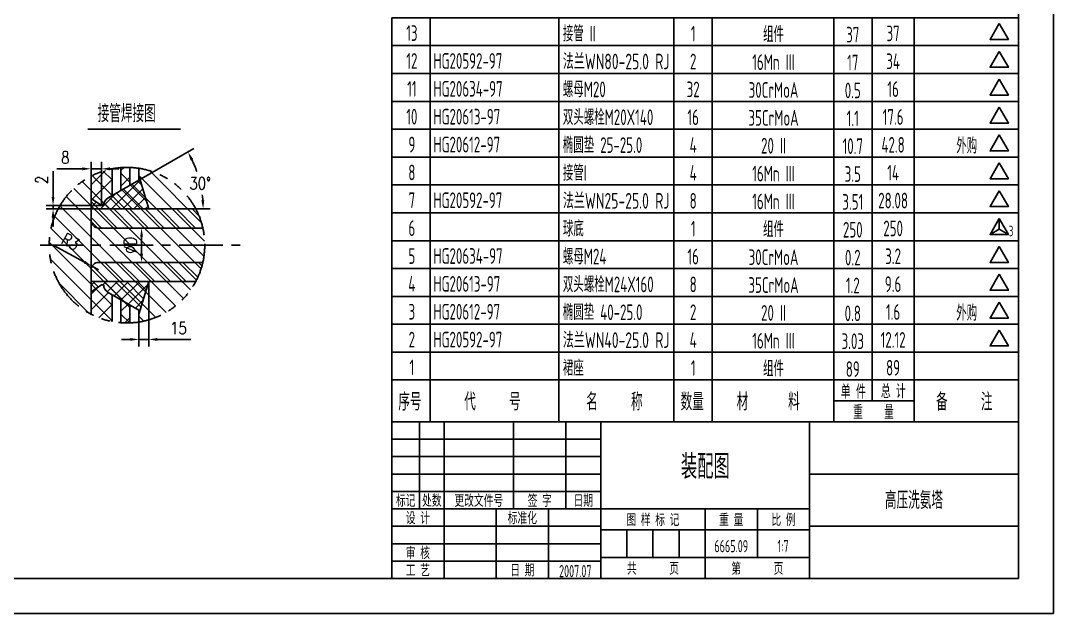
# Model space of a CAD drawing. Header units: millimetres. Extents: x -175 to 3983, y -70 to 5817.
# Drawn here: x 1907 to 3983, y -70 to 1121 of the extents above; entities that cross this region are included whole.
import ezdxf
from ezdxf.enums import TextEntityAlignment as Align

# ---------------------------------------------------------------- set-up
doc = ezdxf.new("R2010")
doc.units = ezdxf.units.MM
doc.header["$LTSCALE"] = 70
doc.linetypes.add('CENTER', pattern=[2, 1.25, -0.25, 0.25, -0.25])
doc.linetypes.add('PHANTOM', pattern=[2.5, 1.25, -0.25, 0.25, -0.25, 0.25, -0.25])
for name, color, linetype in [('1轮廓实线层', 7, 'Continuous'), ('2细线层', 4, 'Continuous'), ('3中心线层', 1, 'CENTER'), ('5剖面线层', 2, 'Continuous'), ('6文字层', 3, 'Continuous'), ('7标注层', 4, 'Continuous'), ('9双点划线层', 6, 'PHANTOM'), ('图框层', 7, 'Continuous')]:
    doc.layers.add(name, color=color, linetype=linetype)
doc.styles.add('PC_TEXTSTYLE', font='isocp.shx', dxfattribs={"width": 0.8, "bigfont": 'hzfs.shx'})
doc.styles.add('TH_GBDIM', font='romans.shx', dxfattribs={"width": 0.8, "bigfont": 'gbcbig.shx'})
doc.dimstyles.new('TH_GBDIM', dxfattribs={"dimscale": 7, "dimtxt": 3.5, "dimasz": 2.5, "dimexe": 2, "dimexo": 0, "dimgap": 1.5, "dimtad": 1, "dimdec": 1, "dimzin": 0, "dimdsep": 46, "dimtxsty": 'TH_GBDIM', "dimcen": 2.5, "dimclrd": 130, "dimclre": 130, "dimclrt": 3, "dimadec": 0, "dimazin": 0, "dimtfac": 0.714286, "dimtdec": 1, "dimtmove": 0, "dimatfit": 3, "dimfxl": 0, "dimtzin": 0, "dimlwd": -1, "dimlwe": -1, "dimarcsym": 0})

# ---------------------------------------------------------------- blocks, each defined once
blk = doc.blocks.new('*D34')
at = {"layer": '7标注层', "color": 130}
for p, q in [((1973.3, 669.3), (2035, 635.9)), ((2063.6, 620.4), (2050.4, 627.6))]:
    blk.add_line(p, q, dxfattribs=at)
blk.add_solid([(2036.4, 638.5), (2033.7, 633.3), (2050.4, 627.6)], dxfattribs=at)
at = {"layer": 'Defpoints', "color": 0}
for p in [(2050.4, 627.6), (2063.6, 620.4)]:
    blk.add_point(p, dxfattribs=at)
at = {"layer": '7标注层', "color": 3, "insert": (2007.3, 676.8), "char_height": 24.5, "attachment_point": 5, "rotation": 331.5969, "style": 'TH_GBDIM'}
blk.add_mtext('R3{}{}', dxfattribs=at)
blk = doc.blocks.new('*D35')
at = {"layer": '7标注层', "color": 130}
for p, q in [((2128.6, 704.4), (2164, 704.4)), ((2150, 652.9), (2150, 686.9)), ((2128.6, 635.4), (2164, 635.4))]:
    blk.add_line(p, q, dxfattribs=at)
for points in [[(2147.1, 686.9), (2152.9, 686.9), (2150, 704.4)], [(2147.1, 652.9), (2152.9, 652.9), (2150, 635.4)]]:
    blk.add_solid(points, dxfattribs=at)
at = {"layer": 'Defpoints', "color": 0}
for p in [(2128.6, 704.4), (2150, 704.4), (2128.6, 635.4)]:
    blk.add_point(p, dxfattribs=at)
at = {"layer": '7标注层', "color": 3, "insert": (2127.3, 669.9), "char_height": 24.5, "attachment_point": 5, "rotation": 90, "style": 'TH_GBDIM'}
blk.add_mtext('%%cD{}{}', dxfattribs=at)
blk = doc.blocks.new('*D36')
at = {"layer": '7标注层', "color": 130}
for p, q in [((1972.1, 766.9), (1972.1, 818.5)), ((2069.2, 749.4), (1958.1, 749.4)), ((1972.1, 742.7), (1972.1, 749.4)), ((2048.6, 742.7), (1958.1, 742.7)), ((1972.1, 725.2), (1972.1, 707.7))]:
    blk.add_line(p, q, dxfattribs=at)
for points in [[(1969.1, 766.9), (1975, 766.9), (1972.1, 749.4)], [(1969.1, 725.2), (1975, 725.2), (1972.1, 742.7)]]:
    blk.add_solid(points, dxfattribs=at)
at = {"layer": 'Defpoints', "color": 0}
for p in [(1972.1, 749.4), (2069.2, 749.4), (2048.6, 742.7)]:
    blk.add_point(p, dxfattribs=at)
at = {"layer": '7标注层', "color": 3, "insert": (1949.3, 801.4), "char_height": 24.5, "attachment_point": 5, "rotation": 90, "style": 'TH_GBDIM'}
blk.add_mtext('2{}{}', dxfattribs=at)
blk = doc.blocks.new('*D73')
at = {"layer": '7标注层', "color": 130}
for p, q in [((2048.6, 749.4), (2048.6, 837.4)), ((2069.2, 749.4), (2069.2, 837.4)), ((2031.1, 823.4), (1979.6, 823.4)), ((2069.2, 823.4), (2048.6, 823.4)), ((2086.7, 823.4), (2104.2, 823.4))]:
    blk.add_line(p, q, dxfattribs=at)
for points in [[(2031.1, 826.4), (2031.1, 820.5), (2048.6, 823.4)], [(2086.7, 826.4), (2086.7, 820.5), (2069.2, 823.4)]]:
    blk.add_solid(points, dxfattribs=at)
at = {"layer": 'Defpoints', "color": 0}
for p in [(2048.6, 823.4), (2048.6, 749.4), (2069.2, 749.4)]:
    blk.add_point(p, dxfattribs=at)
at = {"layer": '7标注层', "color": 3, "insert": (1996.6, 846.2), "char_height": 24.5, "attachment_point": 5, "style": 'TH_GBDIM'}
blk.add_mtext('8{}{}', dxfattribs=at)
blk = doc.blocks.new('*D74')
at = {"layer": '7标注层', "color": 130}
for p, q in [((2144.6, 800.5), (2255.2, 864.4)), ((2259, 742.7), (2287.8, 742.7))]:
    blk.add_line(p, q, dxfattribs=at)
for start, end in [(19.1089, 25.6263), (4.3737, 7.0682)]:
    blk.add_arc((2044.5, 742.7), 229.3, start, end, dxfattribs=at)
for points in [[(2248.6, 840.5), (2253.8, 843.2), (2243.1, 857.4)], [(2276, 760.3), (2270.2, 760.1), (2273.8, 742.7)]]:
    blk.add_solid(points, dxfattribs=at)
at = {"layer": 'Defpoints', "color": 0}
for p in [(2259.9, 821.1), (2144.6, 800.5), (2082.7, 764.8), (2048.6, 742.7), (2259, 742.7)]:
    blk.add_point(p, dxfattribs=at)
at = {"layer": '7标注层', "color": 3, "insert": (2267.9, 794.4), "char_height": 24.5, "attachment_point": 5, "style": 'TH_GBDIM'}
blk.add_mtext('30°{}{}', dxfattribs=at)
blk = doc.blocks.new('*D75')
at = {"layer": '7标注层', "color": 130}
for p, q in [((2164.3, 597.2), (2164.3, 466.5)), ((2144.6, 531.4), (2144.6, 466.5)), ((2127.1, 480.5), (2109.6, 480.5)), ((2144.6, 480.5), (2164.3, 480.5)), ((2181.8, 480.5), (2249.2, 480.5))]:
    blk.add_line(p, q, dxfattribs=at)
for points in [[(2127.1, 483.5), (2127.1, 477.6), (2144.6, 480.5)], [(2181.8, 483.5), (2181.8, 477.6), (2164.3, 480.5)]]:
    blk.add_solid(points, dxfattribs=at)
at = {"layer": 'Defpoints', "color": 0}
for p in [(2164.3, 597.2), (2144.6, 531.4), (2164.3, 480.5)]:
    blk.add_point(p, dxfattribs=at)
at = {"layer": '7标注层', "color": 3, "insert": (2224.2, 503.3), "char_height": 24.5, "attachment_point": 5, "style": 'TH_GBDIM'}
blk.add_mtext('15{}{}', dxfattribs=at)
blk = doc.blocks.new('PC_TITLE_BLOCK')
at = {"layer": '1轮廓实线层'}
for p, q in [((0, 45), (-180, 45)), ((-180, 0), (-180, 45)), ((-172, 20), (-172, 45)), ((-165, 20), (-165, 45)), ((-145, 20), (-145, 45)), ((-130, 20), (-130, 45)), ((-120, 0), (-120, 45)), ((-60, 30), (0, 30)), ((-180, 20), (-60, 20)), ((-165, 0), (-165, 20)), ((-150, 0), (-150, 20)), ((-135, 0), (-135, 20)), ((-60, 15), (0, 15)), ((-180, 0), (0, 0))]:
    blk.add_line(p, q, dxfattribs=at)
at = {"layer": '1轮廓实线层', "color": 7}
for p, q in [((-60, 0), (-60, 45)), ((-180, 25), (-120, 25))]:
    blk.add_line(p, q, dxfattribs=at)
at = {"layer": '2细线层'}
for p, q in [((-180, 40), (-120, 40)), ((-180, 35), (-120, 35)), ((-180, 30), (-120, 30)), ((-90, 0), (-90, 20)), ((-75, 6), (-75, 20)), ((-180, 15), (-120, 15)), ((-120, 14), (-60, 14)), ((-112.5, 6), (-112.5, 14)), ((-105, 6), (-105, 14)), ((-97.5, 6), (-97.5, 14)), ((-180, 10), (-120, 10)), ((-120, 6), (-60, 6)), ((-180, 5), (-120, 5))]:
    blk.add_line(p, q, dxfattribs=at)
at = {"layer": '图框层'}
blk.add_line((0, 0), (0, 45), dxfattribs=at)
at = {"layer": '6文字层', "style": 'PC_TEXTSTYLE', "width": 0.667}
for s, p in [('标记', (-176, 22.5)), ('处数', (-168.5, 22.5)), (' 更改文件号 ', (-155, 22.5)), (' 签 字 ', (-137.5, 22.5)), (' 日期 ', (-125, 22.5)), (' 设 计 ', (-172.5, 17.51)), (' 标准化 ', (-142.5, 17.51)), (' 图 样 标 记 ', (-105, 17)), (' 重 量 ', (-82.5, 17)), (' 比 例 ', (-67.5, 17)), (' 审 核 ', (-172.5, 7.5)), (' 工 艺 ', (-172.5, 2.5)), (' 日 期 ', (-142.5, 2.5)), ('共       页', (-105, 3)), ('第       页', (-75, 3))]:
    blk.add_text(s, height=3.5, dxfattribs=at).set_placement(p, align=Align.MIDDLE)
at = {"layer": '6文字层', "style": 'PC_TEXTSTYLE', "flags": 8}
for tag, height, width, p, p2 in [('企业名称', 5, 1.98445, (-54.29, 34.82), (-5.27, 34.82)), ('产品名称或材料标记', 7, 0.600652, (-113.46, 28.64), (-66.42, 28.64)), ('图样名称', 5, 2.004495, (-54.79, 19.98), (-5.27, 19.98)), ('标准化', 3.5, 1.023147, (-133.83, 15.37), (-120.75, 15.37)), ('审核', 3.5, 1.579393, (-163.99, 5.37), (-150.63, 5.37)), ('重量', 3.5, 1.408247, (-88.46, 7.54), (-76.55, 7.54)), ('比例', 3.5, 1.385287, (-73.35, 7.54), (-61.93, 7.54)), ('图样代号', 5, 2.006536, (-54.79, 5.63), (-5.52, 5.63)), ('工艺', 3.5, 1.621807, (-164.21, 0.37), (-150.89, 0.37)), ('日期', 3.5, 1.560088, (-133.83, 0.37), (-120.75, 0.37)), ('共几页', 3.5, 0.557144, (-108.07, 0.63), (-101.05, 0.63))]:
    blk.add_attdef(tag, text='', height=height, dxfattribs=dict(at, width=width)).set_placement(p, p2, align=Align.FIT)
at = {"layer": '6文字层', "style": 'PC_TEXTSTYLE', "width": 9.905045, "flags": 8}
blk.add_attdef('设计', text='', height=3.5, rotation=358.4644, dxfattribs=at).set_placement((-164.23, 15.37), (-150.37, 15), align=Align.FIT)
at = {"layer": '6文字层', "color": 3, "style": 'PC_TEXTSTYLE', "width": 0.56476, "flags": 8}
blk.add_attdef('第几页', text='', height=3.5, dxfattribs=at).set_placement((-78.29, 0.75), (-71.16, 0.75), align=Align.FIT)
at = {"layer": '6文字层', "ltscale": 10, "style": 'PC_TEXTSTYLE', "flags": 1}
blk.add_attdef('图纸张数', (-58.68, -0.49), '', height=2.5, dxfattribs=at)
blk = doc.blocks.new('PC_MXBTITLERECORD')
at = {"layer": '1轮廓实线层'}
for p, q in [((-180, 0), (-180, 12)), ((0, 0), (0, 12))]:
    blk.add_line(p, q, dxfattribs=at)
at = {"layer": '2细线层'}
for p, q in [((-169, 12), (-169, 0)), ((-132, 12), (-132, 0)), ((-99, 12), (-99, 0)), ((-88, 12), (-88, 0)), ((-53, 12), (-53, 0)), ((-42, 12), (-42, 6)), ((-30, 12), (-30, 0)), ((-30, 6), (-53, 6))]:
    blk.add_line(p, q, dxfattribs=at)
at = {"style": 'PC_TEXTSTYLE', "flags": 1}
blk.add_attdef('Fo oFShowMe', (-53, 6), '', height=0.00000005, dxfattribs=at)
at = {"layer": '6文字层', "style": 'PC_TEXTSTYLE', "width": 0.667}
for s, height, p in [('单 件', 4, (-47.45, 8.84)), ('总 计', 4, (-35.96, 8.94)), ('序号', 5, (-174.77, 6)), ('代     号', 5, (-151.09, 6)), ('名     称', 5, (-116.06, 6)), ('数量', 5, (-93.71, 6)), ('材      料', 5, (-71.89, 6)), ('备     注', 5, (-15.57, 6)), ('重    量', 4, (-41.65, 2.94))]:
    blk.add_text(s, height=height, dxfattribs=at).set_placement(p, align=Align.MIDDLE)
blk = doc.blocks.new('PC_MXB_BLOCK')
at = {"layer": '1轮廓实线层'}
for p, q in [((-180, 8), (-180, 0)), ((0, 8), (0, 0))]:
    blk.add_line(p, q, dxfattribs=at)
at = {"layer": '2细线层'}
for p, q in [((-180, 8), (0, 8)), ((-169, 8), (-169, 0)), ((-132, 8), (-132, 0)), ((-99, 8), (-99, 0)), ((-88, 8), (-88, 0)), ((-53, 8), (-53, 0)), ((-42, 8), (-42, 0)), ((-30, 8), (-30, 0)), ((-180, 0), (0, 0))]:
    blk.add_line(p, q, dxfattribs=at)
at = {"layer": '6文字层', "style": 'PC_TEXTSTYLE'}
for tag, width, p, p2 in [('序号', 0.769182, (-178.38, 1.35), (-170.09, 1.35)), ('代号', 3.14773, (-168.05, 1.35), (-134.11, 1.35)), ('名称', 2.802424, (-130.87, 1.2), (-100.28, 1.2)), ('数量', 0.817449, (-97.88, 1.2), (-89, 1.2)), ('材料', 2.943328, (-86.43, 1.01), (-54.3, 1.01)), ('总重', 0.958888, (-41.2, 1.27), (-30.86, 1.27)), ('备注', 2.494074, (-28.61, 1.02), (-1.16, 1.02)), ('单重', 0.854038, (-52.21, 0.89), (-43, 0.89))]:
    blk.add_attdef(tag, text='', height=4.5, dxfattribs=dict(at, width=width)).set_placement(p, p2, align=Align.FIT)

msp = doc.modelspace()

# ---------------------------------------------------------------- hatches: boundary and pattern name
at = {"layer": '5剖面线层'}
h = msp.add_hatch(dxfattribs=at)
h.set_pattern_fill('ANSI31', color=256, scale=7, angle=90, style=0)
h.paths.add_polyline_path([(2126.63, 790.15), (2144.63, 800.54), (2144.63, 824.43, 0.0289408), (2126.63, 826.17)], flags=16)
h.paths.add_polyline_path([(2108.63, 825.82, 0.0290716), (2090.63, 823.38), (2090.63, 769.36), (2108.63, 779.76)], flags=17)
h.paths.add_polyline_path([(2108.63, 514.06, 0.4369086), (2276.97, 669.94, 1), (1964.29, 669.94, 0.3587187), (2090.63, 516.5), (2090.63, 570.52), (2108.63, 560.12)])
h.paths.add_polyline_path([(2126.63, 513.71, 0.0289408), (2144.63, 515.45), (2144.63, 539.34), (2126.63, 549.73)], flags=17)
h = msp.add_hatch(dxfattribs=at)
h.set_pattern_fill('ANSI31', color=256, scale=7, style=0)
h.paths.add_polyline_path([(2090.63, 823.38, 0.0714982), (2048.63, 808.72), (2048.63, 763.81), (2069.19, 749.41), (2073.83, 749.41, -0.2679492), (2082.72, 764.8), (2090.63, 769.36)])
h.paths.add_polyline_path([(2090.63, 570.52), (2082.72, 575.08, -0.2679492), (2073.83, 590.47), (2069.19, 590.47), (2048.63, 576.07), (2048.63, 531.16, 0.0714982), (2090.63, 516.5)])
h.paths.add_polyline_path([(2108.63, 779.76), (2126.63, 790.15), (2126.63, 826.17, 0.0288121), (2108.63, 825.82)])
h.paths.add_polyline_path([(2108.63, 514.06, 0.0288121), (2126.63, 513.71), (2126.63, 549.73), (2108.63, 560.12)])
h = msp.add_hatch(dxfattribs=at)
h.set_pattern_fill('ANSI37', color=256, scale=5, style=0)
h.paths.add_polyline_path([(2082.72, 764.8, 0.2679492), (2073.83, 749.41), (2069.19, 749.41), (2048.63, 763.81), (2048.63, 742.71), (2164.82, 742.71), (2144.63, 809.69), (2144.63, 800.54)])
h.paths.add_polyline_path([(2048.63, 597.17), (2048.63, 576.07), (2069.19, 590.47), (2073.83, 590.47, 0.2679492), (2082.72, 575.08), (2144.63, 539.34), (2144.63, 531.41), (2164.82, 597.17)])
h = msp.add_hatch(dxfattribs=at)
h.set_pattern_fill('ANSI31', color=256, scale=7, angle=90, style=0)
h.set_pattern_definition([(135, (-1098.031, -2194.053), (-15.71545, -15.71545), [])])
h.paths.add_polyline_path([(2048.63, 742.71), (2048.63, 719.44, 0.4142136), (2063.63, 704.44), (2273.12, 704.44, 0.0655064), (2259, 742.71)])
h.paths.add_polyline_path([(2063.63, 635.44, 0.4142136), (2048.63, 620.44), (2048.63, 597.17), (2259, 597.17, 0.0655064), (2273.12, 635.44)])

# ---------------------------------------------------------------- linework, layer by layer
for p, q in [((2042.27, 903.04), (2228.05, 903.04)), ((2090.63, 769.36), (2090.63, 823.38)), ((2108.63, 779.76), (2108.63, 825.82)), ((2126.63, 790.15), (2126.63, 826.17)), ((2144.63, 824.43), (2144.63, 800.54)), ((2144.63, 809.69), (2164.82, 742.71)), ((2048.63, 531.16), (2048.63, 808.72)), ((2082.72, 764.8), (2144.63, 800.54)), ((2048.63, 763.81), (2069.19, 749.41)), ((2069.19, 749.41), (2073.83, 749.41)), ((2259, 742.71), (2048.63, 742.71)), ((3874.12, 723.4), (3874.12, 702.11)), ((2273.12, 704.44), (2063.63, 704.44)), ((3855.68, 691.46), (3874.12, 702.11)), ((3892.56, 691.46), (3874.12, 702.11)), ((2273.12, 635.44), (2063.63, 635.44)), ((2259, 597.17), (2048.63, 597.17)), ((2048.63, 576.07), (2069.19, 590.47)), ((2069.19, 590.47), (2073.83, 590.47)), ((2144.63, 531.41), (2164.82, 597.17)), ((2082.72, 575.08), (2144.63, 539.34)), ((2090.63, 516.5), (2090.63, 570.52)), ((2108.63, 514.06), (2108.63, 560.12)), ((2126.63, 513.71), (2126.63, 549.73)), ((2144.63, 515.45), (2144.63, 539.34))]:
    msp.add_line(p, q)
for points in [[(3874.12, 1115.4), (3855.68, 1083.46), (3892.56, 1083.46)], [(3874.12, 1059.4), (3855.68, 1027.46), (3892.56, 1027.46)], [(3874.12, 1003.4), (3855.68, 971.46), (3892.56, 971.46)], [(3874.12, 947.4), (3855.68, 915.46), (3892.56, 915.46)], [(3874.12, 891.4), (3855.68, 859.46), (3892.56, 859.46)], [(3874.12, 835.4), (3855.68, 803.46), (3892.56, 803.46)], [(3874.12, 779.4), (3855.68, 747.46), (3892.56, 747.46)], [(3874.12, 723.4), (3855.68, 691.46), (3892.56, 691.46)], [(3874.12, 667.4), (3855.68, 635.46), (3892.56, 635.46)], [(3874.12, 611.4), (3855.68, 579.46), (3892.56, 579.46)], [(3874.12, 555.4), (3855.68, 523.46), (3892.56, 523.46)], [(3874.12, 499.4), (3855.68, 467.46), (3892.56, 467.46)]]:
    msp.add_lwpolyline(points, close=True)
for centre, radius, start, end in [((2091.6, 749.41), 17.77, 120, 180), ((2063.63, 719.44), 15, 180, 270), ((2063.63, 620.44), 15, 90, 180), ((2091.6, 590.47), 17.77, 180, 240)]:
    msp.add_arc(centre, radius, start, end)
at = {"layer": '2细线层'}
for p in [(3983, 5817), (-175, -70)]:
    msp.add_line(p, (3983, -70), dxfattribs=at)
at = {"layer": '3中心线层'}
msp.add_line((1945.9, 669.94), (2348.37, 669.94), dxfattribs=at)
at = {"layer": '9双点划线层'}
msp.add_circle((2120.63, 669.94), 156.34, dxfattribs=at)
at = {"layer": '图框层'}
for p in [(3913, 5747), (0, 0)]:
    msp.add_line(p, (3913, 0), dxfattribs=at)

# ---------------------------------------------------------------- block references
ref = msp.add_blockref('PC_MXB_BLOCK', (3913, 1071), dxfattribs=dict(at, xscale=7, yscale=7, zscale=7))
ref.add_attrib('材料', '组件', dxfattribs={"layer": '6文字层', "height": 31.5, "style": 'PC_TEXTSTYLE', "width": 0.667}).set_placement((3420.42, 1078.07), align=Align.CENTER)
ref.add_attrib('序号', '13', dxfattribs={"layer": '6文字层', "height": 31.5, "style": 'PC_TEXTSTYLE', "width": 0.667}).set_placement((2693.35, 1080.44), align=Align.CENTER)
ref.add_attrib('名称', '接管 II', (2996.93, 1079.37), dxfattribs={"layer": '6文字层', "height": 31.5, "style": 'PC_TEXTSTYLE', "width": 0.667})
ref.add_attrib('数量', '1', dxfattribs={"layer": '6文字层', "height": 31.5, "style": 'PC_TEXTSTYLE', "width": 0.667}).set_placement((3258.92, 1079.37), align=Align.CENTER)
ref.add_attrib('单重', '37', dxfattribs={"layer": '6文字层', "height": 31.5, "style": 'PC_TEXTSTYLE', "width": 0.667}).set_placement((3579.78, 1077.21), align=Align.CENTER)
ref.add_attrib('总重', '37', dxfattribs={"layer": '6文字层', "height": 31.5, "style": 'PC_TEXTSTYLE', "width": 0.667}).set_placement((3660.82, 1079.86), align=Align.CENTER)
ref = msp.add_blockref('PC_MXB_BLOCK', (3913, 1015), dxfattribs=dict(at, xscale=7, yscale=7, zscale=7))
ref.add_attrib('材料', '16Mn III', dxfattribs={"layer": '6文字层', "height": 31.5, "style": 'PC_TEXTSTYLE', "width": 0.667}).set_placement((3420.42, 1022.07), align=Align.CENTER)
ref.add_attrib('代号', 'HG20592-97', (2736.67, 1024.44), dxfattribs={"layer": '6文字层', "height": 31.5, "style": 'PC_TEXTSTYLE', "width": 0.667})
ref.add_attrib('序号', '12', dxfattribs={"layer": '6文字层', "height": 31.5, "style": 'PC_TEXTSTYLE', "width": 0.667}).set_placement((2693.35, 1024.44), align=Align.CENTER)
ref.add_attrib('名称', '法兰WN80-25.0 RJ', dxfattribs={"layer": '6文字层', "height": 31.5, "style": 'PC_TEXTSTYLE', "width": 0.659123}).set_placement((2996.93, 1023.37), (3211.07, 1023.37), align=Align.FIT)
ref.add_attrib('数量', '2', dxfattribs={"layer": '6文字层', "height": 31.5, "style": 'PC_TEXTSTYLE', "width": 0.667}).set_placement((3258.92, 1023.37), align=Align.CENTER)
ref.add_attrib('单重', '17', dxfattribs={"layer": '6文字层', "height": 31.5, "style": 'PC_TEXTSTYLE', "width": 0.667}).set_placement((3579.78, 1021.21), align=Align.CENTER)
ref.add_attrib('总重', '34', dxfattribs={"layer": '6文字层', "height": 31.5, "style": 'PC_TEXTSTYLE', "width": 0.667}).set_placement((3660.82, 1023.86), align=Align.CENTER)
ref = msp.add_blockref('PC_MXB_BLOCK', (3913, 959), dxfattribs=dict(at, xscale=7, yscale=7, zscale=7))
ref.add_attrib('材料', '30CrMoA', dxfattribs={"layer": '6文字层', "height": 31.5, "style": 'PC_TEXTSTYLE', "width": 0.667}).set_placement((3420.42, 966.07), align=Align.CENTER)
ref.add_attrib('代号', 'HG20634-97', (2736.67, 968.44), dxfattribs={"layer": '6文字层', "height": 31.5, "style": 'PC_TEXTSTYLE', "width": 0.667})
ref.add_attrib('序号', '11', dxfattribs={"layer": '6文字层', "height": 31.5, "style": 'PC_TEXTSTYLE', "width": 0.667}).set_placement((2693.35, 968.44), align=Align.CENTER)
ref.add_attrib('名称', '螺母M20', (2996.93, 967.37), dxfattribs={"layer": '6文字层', "height": 31.5, "style": 'PC_TEXTSTYLE', "width": 0.667})
ref.add_attrib('数量', '32', dxfattribs={"layer": '6文字层', "height": 31.5, "style": 'PC_TEXTSTYLE', "width": 0.667}).set_placement((3258.92, 967.37), align=Align.CENTER)
ref.add_attrib('单重', '0.5', dxfattribs={"layer": '6文字层', "height": 31.5, "style": 'PC_TEXTSTYLE', "width": 0.667}).set_placement((3579.78, 965.21), align=Align.CENTER)
ref.add_attrib('总重', '16', dxfattribs={"layer": '6文字层', "height": 31.5, "style": 'PC_TEXTSTYLE', "width": 0.667}).set_placement((3660.82, 967.86), align=Align.CENTER)
ref = msp.add_blockref('PC_MXB_BLOCK', (3913, 903), dxfattribs=dict(at, xscale=7, yscale=7, zscale=7))
ref.add_attrib('材料', '35CrMoA', dxfattribs={"layer": '6文字层', "height": 31.5, "style": 'PC_TEXTSTYLE', "width": 0.667}).set_placement((3420.42, 910.07), align=Align.CENTER)
ref.add_attrib('代号', 'HG20613-97', (2736.67, 912.44), dxfattribs={"layer": '6文字层', "height": 31.5, "style": 'PC_TEXTSTYLE', "width": 0.667})
ref.add_attrib('序号', '10', dxfattribs={"layer": '6文字层', "height": 31.5, "style": 'PC_TEXTSTYLE', "width": 0.667}).set_placement((2693.35, 912.44), align=Align.CENTER)
ref.add_attrib('名称', '双头螺栓M20X140', (2996.93, 911.37), dxfattribs={"layer": '6文字层', "height": 31.5, "style": 'PC_TEXTSTYLE', "width": 0.667})
ref.add_attrib('数量', '16', dxfattribs={"layer": '6文字层', "height": 31.5, "style": 'PC_TEXTSTYLE', "width": 0.667}).set_placement((3258.92, 911.37), align=Align.CENTER)
ref.add_attrib('单重', '1.1', dxfattribs={"layer": '6文字层', "height": 31.5, "style": 'PC_TEXTSTYLE', "width": 0.667}).set_placement((3579.78, 909.21), align=Align.CENTER)
ref.add_attrib('总重', '17.6', dxfattribs={"layer": '6文字层', "height": 31.5, "style": 'PC_TEXTSTYLE', "width": 0.667}).set_placement((3660.82, 911.86), align=Align.CENTER)
ref = msp.add_blockref('PC_MXB_BLOCK', (3913, 847), dxfattribs=dict(at, xscale=7, yscale=7, zscale=7))
ref.add_attrib('材料', '20 II', dxfattribs={"layer": '6文字层', "height": 31.5, "style": 'PC_TEXTSTYLE', "width": 0.667}).set_placement((3420.42, 854.07), align=Align.CENTER)
ref.add_attrib('代号', 'HG20612-97', (2736.67, 856.44), dxfattribs={"layer": '6文字层', "height": 31.5, "style": 'PC_TEXTSTYLE', "width": 0.667})
ref.add_attrib('序号', '9', dxfattribs={"layer": '6文字层', "height": 31.5, "style": 'PC_TEXTSTYLE', "width": 0.667}).set_placement((2693.35, 856.44), align=Align.CENTER)
ref.add_attrib('名称', '椭圆垫 25-25.0', (2996.93, 855.37), dxfattribs={"layer": '6文字层', "height": 31.5, "style": 'PC_TEXTSTYLE', "width": 0.667})
ref.add_attrib('数量', '4', dxfattribs={"layer": '6文字层', "height": 31.5, "style": 'PC_TEXTSTYLE', "width": 0.667}).set_placement((3258.92, 855.37), align=Align.CENTER)
ref.add_attrib('备注', '外购', dxfattribs={"layer": '6文字层', "height": 31.5, "style": 'PC_TEXTSTYLE', "width": 0.667}).set_placement((3808.8, 854.17), align=Align.CENTER)
ref.add_attrib('单重', '10.7', dxfattribs={"layer": '6文字层', "height": 31.5, "style": 'PC_TEXTSTYLE', "width": 0.667}).set_placement((3579.78, 853.21), align=Align.CENTER)
ref.add_attrib('总重', '42.8', dxfattribs={"layer": '6文字层', "height": 31.5, "style": 'PC_TEXTSTYLE', "width": 0.667}).set_placement((3660.82, 855.86), align=Align.CENTER)
ref = msp.add_blockref('PC_MXB_BLOCK', (3913, 791), dxfattribs=dict(at, xscale=7, yscale=7, zscale=7))
ref.add_attrib('材料', '16Mn III', dxfattribs={"layer": '6文字层', "height": 31.5, "style": 'PC_TEXTSTYLE', "width": 0.667}).set_placement((3420.42, 798.07), align=Align.CENTER)
ref.add_attrib('序号', '8', dxfattribs={"layer": '6文字层', "height": 31.5, "style": 'PC_TEXTSTYLE', "width": 0.667}).set_placement((2693.35, 800.44), align=Align.CENTER)
ref.add_attrib('名称', '接管I', (2996.93, 799.37), dxfattribs={"layer": '6文字层', "height": 31.5, "style": 'PC_TEXTSTYLE', "width": 0.667})
ref.add_attrib('数量', '4', dxfattribs={"layer": '6文字层', "height": 31.5, "style": 'PC_TEXTSTYLE', "width": 0.667}).set_placement((3258.92, 799.37), align=Align.CENTER)
ref.add_attrib('单重', '3.5', dxfattribs={"layer": '6文字层', "height": 31.5, "style": 'PC_TEXTSTYLE', "width": 0.667}).set_placement((3579.78, 797.21), align=Align.CENTER)
ref.add_attrib('总重', '14', dxfattribs={"layer": '6文字层', "height": 31.5, "style": 'PC_TEXTSTYLE', "width": 0.667}).set_placement((3660.82, 799.86), align=Align.CENTER)
ref = msp.add_blockref('PC_MXB_BLOCK', (3913, 735), dxfattribs=dict(at, xscale=7, yscale=7, zscale=7))
ref.add_attrib('材料', '16Mn III', dxfattribs={"layer": '6文字层', "height": 31.5, "style": 'PC_TEXTSTYLE', "width": 0.667}).set_placement((3420.42, 742.07), align=Align.CENTER)
ref.add_attrib('代号', 'HG20592-97', (2736.67, 744.44), dxfattribs={"layer": '6文字层', "height": 31.5, "style": 'PC_TEXTSTYLE', "width": 0.667})
ref.add_attrib('序号', '7', dxfattribs={"layer": '6文字层', "height": 31.5, "style": 'PC_TEXTSTYLE', "width": 0.667}).set_placement((2693.35, 744.44), align=Align.CENTER)
ref.add_attrib('名称', '法兰WN25-25.0 RJ', dxfattribs={"layer": '6文字层', "height": 31.5, "style": 'PC_TEXTSTYLE', "width": 0.659123}).set_placement((2996.93, 743.37), (3211.07, 743.37), align=Align.FIT)
ref.add_attrib('数量', '8', dxfattribs={"layer": '6文字层', "height": 31.5, "style": 'PC_TEXTSTYLE', "width": 0.667}).set_placement((3258.92, 743.37), align=Align.CENTER)
ref.add_attrib('单重', '3.51', dxfattribs={"layer": '6文字层', "height": 31.5, "style": 'PC_TEXTSTYLE', "width": 0.667}).set_placement((3579.78, 741.21), align=Align.CENTER)
ref.add_attrib('总重', '28.08', dxfattribs={"layer": '6文字层', "height": 31.5, "style": 'PC_TEXTSTYLE', "width": 0.667}).set_placement((3660.82, 743.86), align=Align.CENTER)
ref = msp.add_blockref('PC_MXB_BLOCK', (3913, 679), dxfattribs=dict(at, xscale=7, yscale=7, zscale=7))
ref.add_attrib('材料', '组件', dxfattribs={"layer": '6文字层', "height": 31.5, "style": 'PC_TEXTSTYLE', "width": 0.667}).set_placement((3420.42, 686.07), align=Align.CENTER)
ref.add_attrib('序号', '6', dxfattribs={"layer": '6文字层', "height": 31.5, "style": 'PC_TEXTSTYLE', "width": 0.667}).set_placement((2693.35, 688.44), align=Align.CENTER)
ref.add_attrib('名称', '球底', (2996.93, 687.37), dxfattribs={"layer": '6文字层', "height": 31.5, "style": 'PC_TEXTSTYLE', "width": 0.667})
ref.add_attrib('数量', '1', dxfattribs={"layer": '6文字层', "height": 31.5, "style": 'PC_TEXTSTYLE', "width": 0.667}).set_placement((3258.92, 687.37), align=Align.CENTER)
ref.add_attrib('单重', '250', dxfattribs={"layer": '6文字层', "height": 31.5, "style": 'PC_TEXTSTYLE', "width": 0.667}).set_placement((3579.78, 685.21), align=Align.CENTER)
ref.add_attrib('总重', '250', dxfattribs={"layer": '6文字层', "height": 31.5, "style": 'PC_TEXTSTYLE', "width": 0.667}).set_placement((3660.82, 687.86), align=Align.CENTER)
ref = msp.add_blockref('PC_MXB_BLOCK', (3913, 623), dxfattribs=dict(at, xscale=7, yscale=7, zscale=7))
ref.add_attrib('材料', '30CrMoA', dxfattribs={"layer": '6文字层', "height": 31.5, "style": 'PC_TEXTSTYLE', "width": 0.667}).set_placement((3420.42, 630.07), align=Align.CENTER)
ref.add_attrib('代号', 'HG20634-97', (2736.67, 632.44), dxfattribs={"layer": '6文字层', "height": 31.5, "style": 'PC_TEXTSTYLE', "width": 0.667})
ref.add_attrib('序号', '5', dxfattribs={"layer": '6文字层', "height": 31.5, "style": 'PC_TEXTSTYLE', "width": 0.667}).set_placement((2693.35, 632.44), align=Align.CENTER)
ref.add_attrib('名称', '螺母M24', (2996.93, 631.37), dxfattribs={"layer": '6文字层', "height": 31.5, "style": 'PC_TEXTSTYLE', "width": 0.667})
ref.add_attrib('数量', '16', dxfattribs={"layer": '6文字层', "height": 31.5, "style": 'PC_TEXTSTYLE', "width": 0.667}).set_placement((3258.92, 631.37), align=Align.CENTER)
ref.add_attrib('单重', '0.2', dxfattribs={"layer": '6文字层', "height": 31.5, "style": 'PC_TEXTSTYLE', "width": 0.667}).set_placement((3579.78, 629.21), align=Align.CENTER)
ref.add_attrib('总重', '3.2', dxfattribs={"layer": '6文字层', "height": 31.5, "style": 'PC_TEXTSTYLE', "width": 0.667}).set_placement((3660.82, 631.86), align=Align.CENTER)
ref = msp.add_blockref('PC_MXB_BLOCK', (3913, 567), dxfattribs=dict(at, xscale=7, yscale=7, zscale=7))
ref.add_attrib('材料', '35CrMoA', dxfattribs={"layer": '6文字层', "height": 31.5, "style": 'PC_TEXTSTYLE', "width": 0.667}).set_placement((3420.42, 574.07), align=Align.CENTER)
ref.add_attrib('代号', 'HG20613-97', (2736.67, 576.44), dxfattribs={"layer": '6文字层', "height": 31.5, "style": 'PC_TEXTSTYLE', "width": 0.667})
ref.add_attrib('序号', '4', dxfattribs={"layer": '6文字层', "height": 31.5, "style": 'PC_TEXTSTYLE', "width": 0.667}).set_placement((2693.35, 576.44), align=Align.CENTER)
ref.add_attrib('名称', '双头螺栓M24X160', (2996.93, 575.37), dxfattribs={"layer": '6文字层', "height": 31.5, "style": 'PC_TEXTSTYLE', "width": 0.667})
ref.add_attrib('数量', '8', dxfattribs={"layer": '6文字层', "height": 31.5, "style": 'PC_TEXTSTYLE', "width": 0.667}).set_placement((3258.92, 575.37), align=Align.CENTER)
ref.add_attrib('单重', '1.2', dxfattribs={"layer": '6文字层', "height": 31.5, "style": 'PC_TEXTSTYLE', "width": 0.667}).set_placement((3579.78, 573.21), align=Align.CENTER)
ref.add_attrib('总重', '9.6', dxfattribs={"layer": '6文字层', "height": 31.5, "style": 'PC_TEXTSTYLE', "width": 0.667}).set_placement((3660.82, 575.86), align=Align.CENTER)
ref = msp.add_blockref('PC_MXB_BLOCK', (3913, 511), dxfattribs=dict(at, xscale=7, yscale=7, zscale=7))
ref.add_attrib('材料', '20 II', dxfattribs={"layer": '6文字层', "height": 31.5, "style": 'PC_TEXTSTYLE', "width": 0.667}).set_placement((3420.42, 518.07), align=Align.CENTER)
ref.add_attrib('代号', 'HG20612-97', (2736.67, 520.44), dxfattribs={"layer": '6文字层', "height": 31.5, "style": 'PC_TEXTSTYLE', "width": 0.667})
ref.add_attrib('序号', '3', dxfattribs={"layer": '6文字层', "height": 31.5, "style": 'PC_TEXTSTYLE', "width": 0.667}).set_placement((2693.35, 520.44), align=Align.CENTER)
ref.add_attrib('名称', '椭圆垫 40-25.0', (2996.93, 519.37), dxfattribs={"layer": '6文字层', "height": 31.5, "style": 'PC_TEXTSTYLE', "width": 0.667})
ref.add_attrib('数量', '2', dxfattribs={"layer": '6文字层', "height": 31.5, "style": 'PC_TEXTSTYLE', "width": 0.667}).set_placement((3258.92, 519.37), align=Align.CENTER)
ref.add_attrib('备注', '外购', dxfattribs={"layer": '6文字层', "height": 31.5, "style": 'PC_TEXTSTYLE', "width": 0.667}).set_placement((3808.8, 518.17), align=Align.CENTER)
ref.add_attrib('单重', '0.8', dxfattribs={"layer": '6文字层', "height": 31.5, "style": 'PC_TEXTSTYLE', "width": 0.667}).set_placement((3579.78, 517.21), align=Align.CENTER)
ref.add_attrib('总重', '1.6', dxfattribs={"layer": '6文字层', "height": 31.5, "style": 'PC_TEXTSTYLE', "width": 0.667}).set_placement((3660.82, 519.86), align=Align.CENTER)
ref = msp.add_blockref('PC_MXB_BLOCK', (3913, 455), dxfattribs=dict(at, xscale=7, yscale=7, zscale=7))
ref.add_attrib('材料', '16Mn III', dxfattribs={"layer": '6文字层', "height": 31.5, "style": 'PC_TEXTSTYLE', "width": 0.667}).set_placement((3420.42, 462.07), align=Align.CENTER)
ref.add_attrib('代号', 'HG20592-97', (2736.67, 464.44), dxfattribs={"layer": '6文字层', "height": 31.5, "style": 'PC_TEXTSTYLE', "width": 0.667})
ref.add_attrib('序号', '2', dxfattribs={"layer": '6文字层', "height": 31.5, "style": 'PC_TEXTSTYLE', "width": 0.667}).set_placement((2693.35, 464.44), align=Align.CENTER)
ref.add_attrib('名称', '法兰WN40-25.0 RJ', dxfattribs={"layer": '6文字层', "height": 31.5, "style": 'PC_TEXTSTYLE', "width": 0.652794}).set_placement((2996.93, 463.37), (3211.07, 463.37), align=Align.FIT)
ref.add_attrib('数量', '4', dxfattribs={"layer": '6文字层', "height": 31.5, "style": 'PC_TEXTSTYLE', "width": 0.667}).set_placement((3258.92, 463.37), align=Align.CENTER)
ref.add_attrib('单重', '3.03', dxfattribs={"layer": '6文字层', "height": 31.5, "style": 'PC_TEXTSTYLE', "width": 0.667}).set_placement((3579.78, 461.21), align=Align.CENTER)
ref.add_attrib('总重', '12.12', dxfattribs={"layer": '6文字层', "height": 31.5, "style": 'PC_TEXTSTYLE', "width": 0.667}).set_placement((3660.82, 463.86), align=Align.CENTER)
ref = msp.add_blockref('PC_MXB_BLOCK', (3913, 399), dxfattribs=dict(at, xscale=7, yscale=7, zscale=7))
ref.add_attrib('材料', '组件', dxfattribs={"layer": '6文字层', "height": 31.5, "style": 'PC_TEXTSTYLE', "width": 0.667}).set_placement((3420.42, 406.07), align=Align.CENTER)
ref.add_attrib('序号', '1', dxfattribs={"layer": '6文字层', "height": 31.5, "style": 'PC_TEXTSTYLE', "width": 0.667}).set_placement((2693.35, 408.44), align=Align.CENTER)
ref.add_attrib('名称', '裙座', (2996.93, 407.37), dxfattribs={"layer": '6文字层', "height": 31.5, "style": 'PC_TEXTSTYLE', "width": 0.667})
ref.add_attrib('数量', '1', dxfattribs={"layer": '6文字层', "height": 31.5, "style": 'PC_TEXTSTYLE', "width": 0.667}).set_placement((3258.92, 407.37), align=Align.CENTER)
ref.add_attrib('单重', '89', dxfattribs={"layer": '6文字层', "height": 31.5, "style": 'PC_TEXTSTYLE', "width": 0.667}).set_placement((3579.78, 405.21), align=Align.CENTER)
ref.add_attrib('总重', '89', dxfattribs={"layer": '6文字层', "height": 31.5, "style": 'PC_TEXTSTYLE', "width": 0.667}).set_placement((3660.82, 407.86), align=Align.CENTER)
at = {"layer": '图框层', "xscale": 7, "yscale": 7, "zscale": 7}
msp.add_blockref('PC_MXBTITLERECORD', (3913, 315), dxfattribs=at)
at = {"layer": '图框层'}
ref = msp.add_blockref('PC_TITLE_BLOCK', (3913, 0), dxfattribs=dict(at, xscale=7, yscale=7, zscale=7))
ref.add_attrib('重量', '6665.09', dxfattribs={"layer": '6文字层', "height": 24.5, "style": 'PC_TEXTSTYLE', "width": 0.667}).set_placement((3335.48, 52.8), align=Align.CENTER)
ref.add_attrib('产品名称或材料标记', '装配图', dxfattribs={"layer": '6文字层', "height": 49, "style": 'PC_TEXTSTYLE', "width": 0.667}).set_placement((3283.4, 200.45), align=Align.CENTER)
ref.add_attrib('日期', '2007.07', dxfattribs={"layer": '6文字层', "height": 24.5, "style": 'PC_TEXTSTYLE', "width": 0.667}).set_placement((3021.95, 2.6), align=Align.CENTER)
ref.add_attrib('图样名称', '高压洗氨塔', dxfattribs={"layer": '6文字层', "height": 35, "style": 'PC_TEXTSTYLE', "width": 0.667}).set_placement((3702.81, 139.84), align=Align.CENTER)
ref.add_attrib('比例', '1:7', dxfattribs={"layer": '6文字层', "height": 24.5, "style": 'PC_TEXTSTYLE', "width": 0.667}).set_placement((3439.51, 52.8), align=Align.CENTER)

# ---------------------------------------------------------------- texts
at = {"layer": '6文字层', "style": 'PC_TEXTSTYLE', "width": 0.667}
for s, height, p in [('接管焊接图', 35, (2061.71, 917.14)), ('3', 21, (3893.62, 687.98))]:
    msp.add_text(s, height=height, dxfattribs=at).set_placement(p)

# ---------------------------------------------------------------- dimensions: what is measured, and where the dimension line sits
at = {"layer": '7标注层'}
for base, p1, p2, text, override, picture, middle in [((2048.63, 823.43), (2069.19, 749.41), (2048.63, 749.41), '8{}{}', {"dimgap": 1.5, "dimtad": 1, "dimdec": 1, "dimlfac": 1, "dimse1": 0, "dimse2": 0, "dimsd1": 0, "dimsd2": 0}, '*D73', (1996.59, 823.43)), ((2164.26, 480.54), (2144.63, 531.41), (2164.26, 597.17), '15{}{}', {"dimgap": 1.5, "dimtad": 1, "dimdec": 0, "dimlfac": 1, "dimse1": 0, "dimse2": 0, "dimsd1": 0, "dimsd2": 0}, '*D75', (2224.23, 480.54))]:
    dim = msp.add_linear_dim(base=base, p1=p1, p2=p2, text=text, dimstyle='TH_GBDIM', override=override, dxfattribs=at)
    dim.commit()
    dim.dimension.update_dxf_attribs({"geometry": picture, "text_midpoint": middle, "dimtype": 160})
dim = msp.add_angular_dim_2l(base=(2259.94, 821.14), line1=((2082.72, 764.8), (2144.63, 800.54)), line2=((2259, 742.71), (2048.63, 742.71)), text='<>{}{}', dimstyle='TH_GBDIM', override={"dimgap": 1.5, "dimtad": 1, "dimtih": 1, "dimse1": 0, "dimse2": 0, "dimsd1": 0, "dimsd2": 0, "dimadec": 0}, dxfattribs=at)
dim.commit()
dim.dimension.update_dxf_attribs({"geometry": '*D74', "text_midpoint": (2267.88, 794.35), "dimtype": 162})
for base, p1, p2, angle, text, override, picture, middle in [((1972.06, 749.41), (2048.63, 742.71), (2069.19, 749.41), 90, '2{}{}', {"dimgap": 1.5, "dimtad": 1, "dimdec": 1, "dimlfac": 1, "dimse1": 0, "dimse2": 0, "dimsd1": 0, "dimsd2": 0}, '*D36', (1972.06, 801.44)), ((2150.03, 704.44), (2128.56, 635.44), (2128.56, 704.44), 270, '%%cD{}{}', {"dimgap": 1.5, "dimtad": 1, "dimdec": 0, "dimlfac": 1, "dimse1": 0, "dimse2": 0, "dimsd1": 0, "dimsd2": 0}, '*D35', (2150.03, 669.94))]:
    dim = msp.add_linear_dim(base=base, p1=p1, p2=p2, angle=angle, text=text, dimstyle='TH_GBDIM', override=override, dxfattribs=at)
    dim.commit()
    dim.dimension.update_dxf_attribs({"geometry": picture, "text_midpoint": middle, "dimtype": 160})
dim = msp.add_radius_dim(center=(2063.63, 620.44), mpoint=(2050.43, 627.58), text='R3{}{}', dimstyle='TH_GBDIM', override={"dimgap": 1.5, "dimtad": 1, "dimtih": 0, "dimtoh": 0, "dimdec": 0, "dimlfac": 1, "dimse1": 0, "dimse2": 0, "dimsd1": 0, "dimsd2": 0, "dimtix": 0, "dimatfit": 3}, dxfattribs=at)
dim.commit()
dim.dimension.update_dxf_attribs({"geometry": '*D34', "text_midpoint": (2007.27, 676.78)})

doc.saveas('drawing.dxf')
